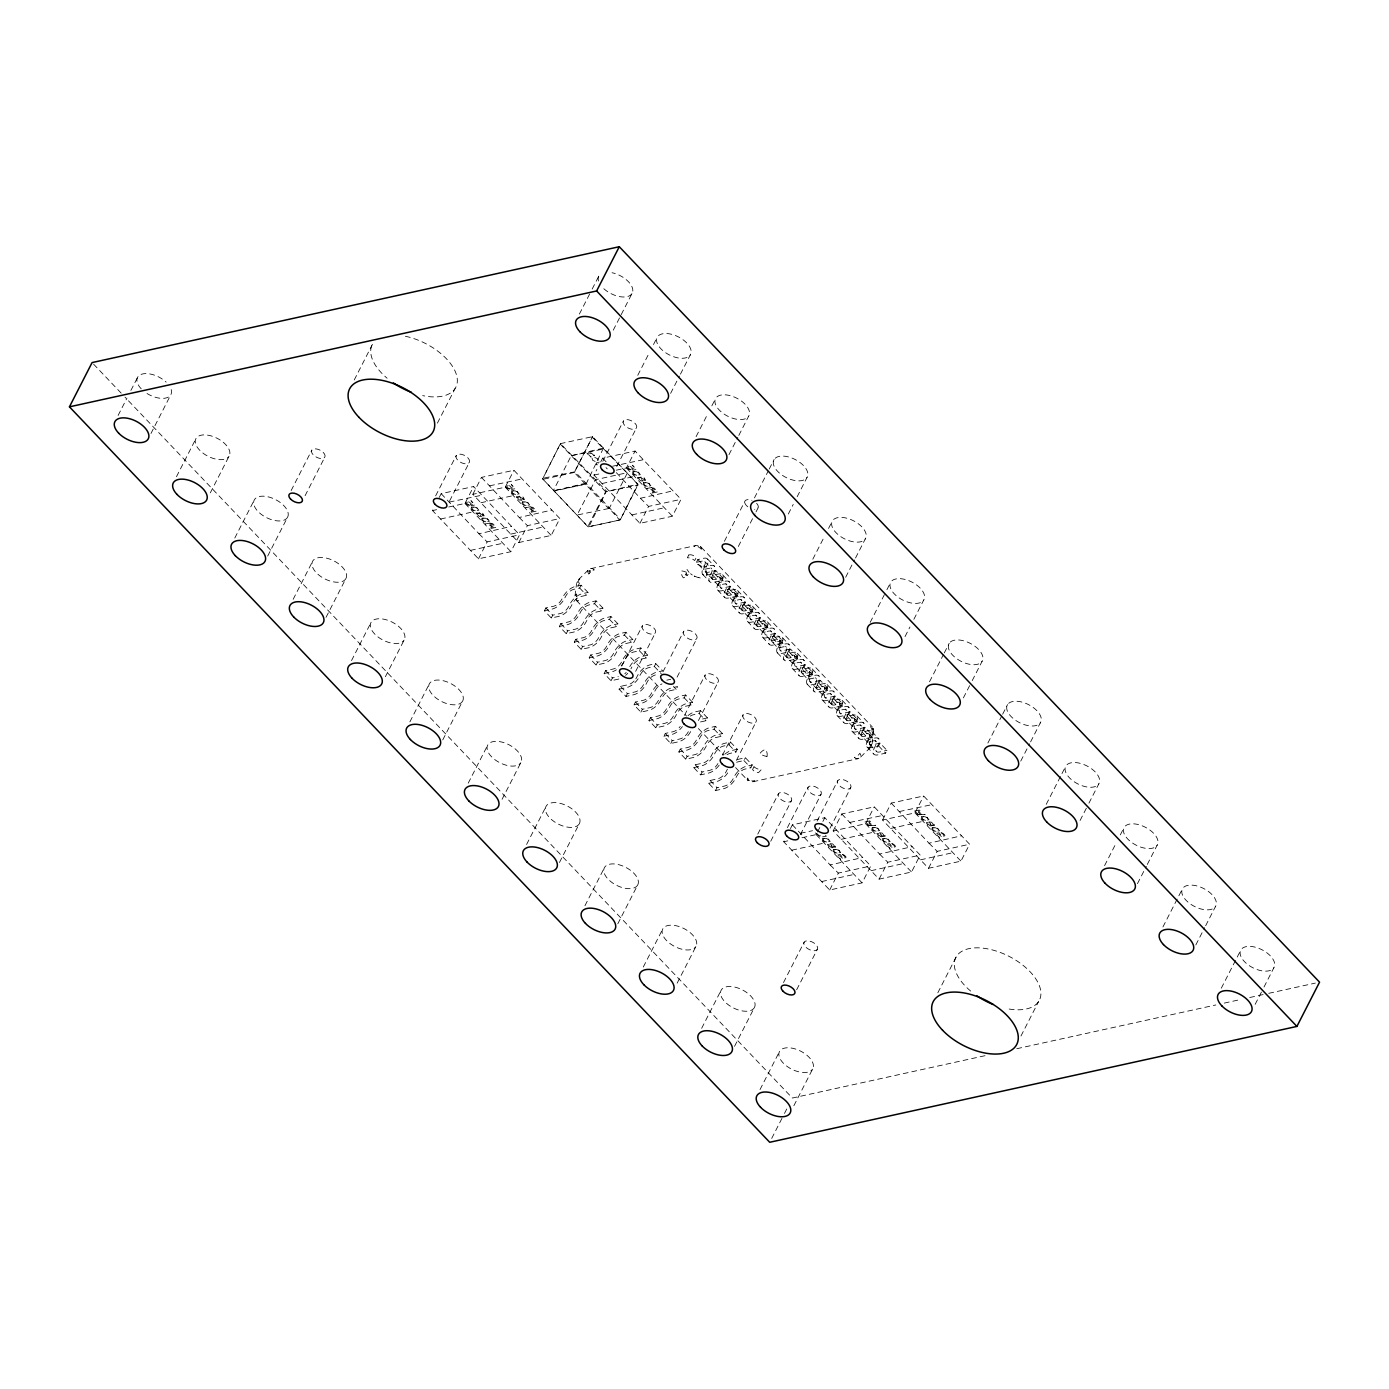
<?xml version="1.0" encoding="UTF-8"?>
<svg xmlns="http://www.w3.org/2000/svg" width="1389" height="1389" viewBox="0 0 1389 1389"><rect width="100%" height="100%" fill="white"/><g stroke="black" fill="none" stroke-linecap="round" stroke-linejoin="round"><path stroke-width="0.75" stroke-dasharray="5 3.75" d="M609.493 507.905L608.608 508.565L574.282 472.451L592.582 436.65L574.282 472.451L542.891 479.344L542.717 478.302L575.081 471.774L620.345 519.295L619.529 519.972L608.625 507.61L609.493 507.905L627.22 473.232L626.508 472.451L638.072 484.639L620.275 519.903L588.137 526.882L542.648 478.892L560.444 443.629L592.582 436.65L637.846 484.188L620.275 519.903L588.137 526.882L542.648 478.892L560.444 443.629L606.455 491.081L588.884 526.796L587.912 526.431L605.656 491.758L637.846 484.188L638.02 485.23L605.656 491.758L560.392 444.237L561.191 443.56M574.994 596.003L576.557 583.571M872.118 743.74L873.681 731.326M707.209 574.542L706.272 574.195L707.14 573.223L706.185 576.661M118.1 415.45L126.955 398.122M130.896 390.431L137.789 376.975M150.967 433.49L170.656 395.014M176.455 476.722L196.144 438.264M210.312 492.852L229.011 456.304A18.769 10.088 27.1 0 0 209.114 435.399A18.769 10.088 27.1 0 0 199.599 450.123A18.769 10.088 27.1 0 0 229.011 456.304M234.81 538.012L254.5 499.536M291.152 490.543L311.813 450.14M354.247 379.944L372.947 343.378A46.913 25.21 27.1 0 0 387.097 378.207M267.678 556.069L287.367 517.593A18.769 10.088 27.1 0 0 267.469 496.689A18.769 10.088 27.1 0 0 257.955 511.412A18.769 10.088 27.1 0 0 287.367 517.593M305.076 495.717L324.766 457.241A7.396 3.976 27.1 0 0 316.935 449.012A7.396 3.976 27.1 0 0 313.185 454.811A7.396 3.976 27.1 0 0 324.766 457.241M293.166 599.301L312.855 560.826M326.033 617.341L345.722 578.883A18.769 10.088 27.1 0 0 325.825 557.979A18.769 10.088 27.1 0 0 316.31 572.702A18.769 10.088 27.1 0 0 345.722 578.883M437.413 423.124L455.123 388.503M435.642 495.838L456.321 455.436M351.521 660.591L371.21 622.116M439.254 497.418L441.181 493.668L473.614 486.532L519.573 534.8L510.909 551.693L478.476 558.829L432.535 510.579L434.462 506.811M449.567 501.012L469.256 462.537A7.396 3.976 27.1 0 0 461.426 454.307A7.396 3.976 27.1 0 0 457.676 460.106A7.396 3.976 27.1 0 0 469.256 462.537M448.751 507.002L464.968 503.443L473.614 486.532M472.833 494.31L481.479 477.399L513.913 470.263L559.854 518.531L551.207 535.425L518.774 542.561L472.833 494.31L505.249 487.174L513.913 470.263M385.378 676.721L404.077 640.155A18.769 10.088 27.1 0 0 384.18 619.268A18.769 10.088 27.1 0 0 374.665 633.992A18.769 10.088 27.1 0 0 404.077 640.155M579.387 314.053L591.193 290.978M592.183 289.051L599.076 275.578M478.476 558.829L487.14 541.918L519.573 534.8M409.877 721.881L429.566 683.405M613.244 330.183L631.943 293.635A18.769 10.088 27.1 0 0 612.045 272.73M518.774 542.561L527.421 525.65L559.854 518.531M603.434 448.091L586.106 483.98L554.176 491.046L553.603 490.178L571.244 455.714L603.434 448.091L604.041 448.855L571.244 455.714M442.744 739.92L462.433 701.445A18.769 10.088 27.1 0 0 442.535 680.558A18.769 10.088 27.1 0 0 433.021 695.281A18.769 10.088 27.1 0 0 462.433 701.445M637.742 375.343L649.548 352.268M653.49 344.559L657.431 336.867M600.708 461.929L602.635 458.179L635.068 451.043L681.009 499.311L672.363 516.222L639.93 523.34L593.988 475.09L596.871 469.447M602.809 461.322L623.47 420.919M608.608 508.565L577.06 515.024L595.603 479.691L626.838 472.781M616.733 466.496L636.422 428.02A7.396 3.976 27.1 0 0 628.575 419.791A7.396 3.976 27.1 0 0 624.842 425.59A7.396 3.976 27.1 0 0 636.422 428.02M544.419 610.778L545.86 607.965L553.638 606.246A7.501 3.455 -43.6 0 0 561.712 599.475L563.153 596.645A11.268 5.191 -43.6 0 1 575.272 586.488L581.106 585.203L587.998 592.443L586.557 595.256L580.724 596.541A7.501 3.455 -43.6 0 0 572.65 603.312L571.209 606.142A11.268 5.191 -43.6 0 1 559.09 616.299L551.311 618.018L544.419 610.778L552.197 609.059A11.268 5.191 -43.6 0 0 564.316 598.902L565.757 596.089A7.501 3.455 -43.6 0 1 573.831 589.301L579.664 588.016L581.106 585.203M616.282 470.194L626.422 467.954L635.068 451.043M551.311 618.018L552.753 615.188L560.531 613.487A7.501 3.455 -43.6 0 0 568.605 606.715L570.046 603.885A11.268 5.191 -43.6 0 1 582.165 593.728L587.998 592.443M468.232 783.17L487.921 744.695M670.609 393.382L679.464 376.072M680.454 374.145L690.298 354.907A18.769 10.088 27.1 0 0 670.401 334.02A18.769 10.088 27.1 0 0 660.886 348.743A18.769 10.088 27.1 0 0 690.298 354.907M559.35 626.456L560.791 623.644L568.57 621.925A7.501 3.455 -43.6 0 0 576.643 615.153L578.084 612.341A11.268 5.191 -43.6 0 1 590.203 602.166L596.037 600.881L602.93 608.122L601.489 610.952L595.655 612.219A7.501 3.455 -43.6 0 0 587.582 619.008L586.141 621.821A11.268 5.191 -43.6 0 1 574.022 631.995L566.243 633.697L559.35 626.456L567.129 624.755A11.268 5.191 -43.6 0 0 579.248 614.58L580.689 611.768A7.501 3.455 -43.6 0 1 588.762 604.996L594.596 603.711L596.037 600.881M566.243 633.697L567.684 630.884L575.463 629.165A7.501 3.455 -43.6 0 0 583.536 622.394L584.977 619.581A11.268 5.191 -43.6 0 1 597.096 609.406L602.93 608.122M574.282 642.135L575.723 639.322L583.502 637.62A7.501 3.455 -43.6 0 0 591.575 630.832L593.016 628.019A11.268 5.191 -43.6 0 1 605.135 617.862L610.969 616.577L617.862 623.817L616.421 626.63L610.587 627.915A7.501 3.455 -43.6 0 0 602.513 634.686L601.072 637.499A11.268 5.191 -43.6 0 1 588.953 647.673L581.175 649.375L574.282 642.135L582.06 640.433A11.268 5.191 -43.6 0 0 594.179 630.259L595.621 627.446A7.501 3.455 -43.6 0 1 603.694 620.675L609.528 619.39L610.969 616.577M639.93 523.34L648.594 506.429L681.009 499.311M502.089 799.283L520.788 762.735A18.769 10.088 27.1 0 0 500.891 741.848A18.769 10.088 27.1 0 0 491.376 756.571A18.769 10.088 27.1 0 0 520.788 762.735M581.175 649.375L582.616 646.562L590.394 644.861A7.501 3.455 -43.6 0 0 598.468 638.072L599.909 635.259A11.268 5.191 -43.6 0 1 612.028 625.085L617.862 623.817M696.097 436.632L707.904 413.54M711.845 405.848L715.786 398.157M589.214 657.83L590.655 655L598.451 653.299A7.501 3.455 -43.6 0 0 606.507 646.527L607.965 643.697A11.268 5.191 -43.6 0 1 620.067 633.54L625.901 632.255L632.794 639.496L631.353 642.308L625.519 643.593A7.501 3.455 -43.6 0 0 617.445 650.365L616.004 653.195A11.268 5.191 -43.6 0 1 603.885 663.352L596.107 665.071L589.214 657.83L596.992 656.112A11.268 5.191 -43.6 0 0 609.111 645.954L610.552 643.124A7.501 3.455 -43.6 0 1 618.626 636.353L624.46 635.068L625.901 632.255M596.107 665.071L597.548 662.24L605.326 660.539A7.501 3.455 -43.6 0 0 613.4 653.768L614.858 650.937A11.268 5.191 -43.6 0 1 626.96 640.78L632.794 639.496M618.834 679.03L611.038 680.749L604.146 673.509L605.587 670.696L613.382 668.977A7.501 3.455 -43.6 0 0 621.456 662.206L622.897 659.393A11.268 5.191 -43.6 0 1 634.999 649.219L640.833 647.934L647.725 655.174L646.284 657.987L640.451 659.271A7.501 3.455 -43.6 0 0 632.377 666.06L630.936 668.873M526.587 844.46L546.276 805.985M611.038 680.749L612.48 677.936L618.331 676.651M728.965 454.672L737.819 437.361M738.809 435.434L748.654 416.196A18.769 10.088 27.1 0 0 728.756 395.309A18.769 10.088 27.1 0 0 719.242 410.033A18.769 10.088 27.1 0 0 748.654 416.196M621.734 666.147L642.395 625.762M655.382 674.967A7.501 3.455 -43.6 0 0 647.309 681.739L645.868 684.551A11.268 5.191 -43.6 0 1 633.766 694.726L625.97 696.427L619.077 689.187L620.518 686.374L628.314 684.673A7.501 3.455 -43.6 0 0 634.252 680.853M625.484 658.82A7.501 3.455 -43.6 0 1 633.558 652.031L639.391 650.764L640.833 647.934M635.658 671.338L655.348 632.863A7.396 3.976 27.1 0 0 647.517 624.633A7.396 3.976 27.1 0 0 643.767 630.432A7.396 3.976 27.1 0 0 655.348 632.863M625.97 696.427L627.411 693.615L635.207 691.896A7.501 3.455 -43.6 0 0 643.281 685.124L644.722 682.312A11.268 5.191 -43.6 0 1 656.823 672.137L662.657 670.852L655.764 663.629L649.93 664.897A11.268 5.191 -43.6 0 0 637.829 675.071L636.388 677.884A7.501 3.455 -43.6 0 1 635.467 679.395M696.41 562.354L697.851 559.541L703.685 558.256A11.268 5.191 -43.6 0 1 707.14 565.01L705.699 567.823A7.501 3.455 -43.6 0 0 708.008 572.32L715.786 570.601L722.679 577.841L721.238 580.671L713.46 582.373A11.268 5.191 -43.6 0 1 710.005 575.636L711.446 572.806A7.501 3.455 -43.6 0 0 709.137 568.309L703.303 569.594L696.41 562.354L702.244 561.087A7.501 3.455 -43.6 0 1 704.553 565.566L703.112 568.396A11.268 5.191 -43.6 0 0 706.567 575.133L714.345 573.431L715.786 570.601M640.902 712.123L642.36 709.293L650.139 707.591A7.501 3.455 -43.6 0 0 658.212 700.803L659.653 697.99A11.268 5.191 -43.6 0 1 671.755 687.833L677.606 686.548L676.148 689.361L670.314 690.646A7.501 3.455 -43.6 0 0 662.24 697.417L660.799 700.247A11.268 5.191 -43.6 0 1 648.698 710.404L640.902 712.123L634.009 704.883L635.467 702.053L643.246 700.351A7.501 3.455 -43.6 0 0 651.319 693.58L652.761 690.75A11.268 5.191 -43.6 0 1 658.091 684.273M703.303 569.594L704.744 566.781L710.578 565.497A11.268 5.191 -43.6 0 1 714.033 572.251L712.592 575.063A7.501 3.455 -43.6 0 0 714.901 579.56L722.679 577.841M619.077 689.187L626.873 687.486A11.268 5.191 -43.6 0 0 638.975 677.311L640.416 674.498A7.501 3.455 -43.6 0 1 648.489 667.727L654.323 666.442L655.764 663.629M559.454 862.5L579.144 824.024A18.769 10.088 27.1 0 0 559.246 803.12A18.769 10.088 27.1 0 0 549.731 817.861A18.769 10.088 27.1 0 0 579.144 824.024M724.398 541.311L745.077 500.908A7.396 3.976 27.1 0 1 751.953 500.318M662.952 671.842L683.631 631.439M730.718 586.297L722.94 587.998A7.501 3.455 -43.6 0 1 720.631 583.502L722.089 580.689A11.268 5.191 -43.6 0 0 718.617 573.952L712.783 575.22L711.342 578.05L717.175 576.765A7.501 3.455 -43.6 0 1 719.485 581.262L718.044 584.074A11.268 5.191 -43.6 0 0 721.499 590.829L729.277 589.11L730.718 586.297L737.611 593.537L736.17 596.35L728.392 598.051A11.268 5.191 -43.6 0 1 724.936 591.315L726.378 588.502A7.501 3.455 -43.6 0 0 724.068 584.005L718.235 585.29L705.404 571.799M754.453 497.922L768.239 470.993M769.211 469.065L774.142 459.446M648.958 720.561L650.399 717.748L658.178 716.029A7.501 3.455 -43.6 0 0 666.251 709.258L667.692 706.445A11.268 5.191 -43.6 0 1 679.794 696.271L685.645 694.986L692.538 702.226L691.097 705.039L685.246 706.324A7.501 3.455 -43.6 0 0 677.172 713.113L675.731 715.925A11.268 5.191 -43.6 0 1 663.629 726.082L655.851 727.801L648.958 720.561L656.737 718.842A11.268 5.191 -43.6 0 0 668.838 708.685L670.279 705.872A7.501 3.455 -43.6 0 1 678.353 699.084L684.204 697.816L685.645 694.986M718.235 585.29L719.676 582.46L725.509 581.175A11.268 5.191 -43.6 0 1 728.965 587.929L727.523 590.742A7.501 3.455 -43.6 0 0 729.833 595.239L737.611 593.537M738.323 546.502L755.06 513.791M756.033 511.864L758.012 508.027M677.085 677.138L696.774 638.662A7.501 4.028 27.1 0 0 688.822 630.293A7.501 4.028 27.1 0 0 685.003 636.197A7.501 4.028 27.1 0 0 696.774 638.662M655.851 727.801L657.292 724.989L665.071 723.27A7.501 3.455 -43.6 0 0 673.144 716.498L674.585 713.668A11.268 5.191 -43.6 0 1 686.687 703.511L692.538 702.226M745.667 601.975L737.872 603.694A7.501 3.455 -43.6 0 1 735.58 599.197L737.021 596.367A11.268 5.191 -43.6 0 0 733.566 589.631L727.714 590.915L726.273 593.728L732.107 592.443A7.501 3.455 -43.6 0 1 734.416 596.94L732.975 599.753A11.268 5.191 -43.6 0 0 736.43 606.507L744.226 604.788L745.667 601.975L752.56 609.215L751.102 612.028L743.323 613.747A11.268 5.191 -43.6 0 1 739.868 606.993L741.309 604.18A7.501 3.455 -43.6 0 0 739 599.683L733.166 600.968L720.335 587.478M690.663 731.604A11.268 5.191 -43.6 0 1 678.561 741.778L670.783 743.48L663.89 736.239L665.331 733.427L673.109 731.708A7.501 3.455 -43.6 0 0 680.263 726.43M733.166 600.968L734.607 598.155L740.441 596.871A11.268 5.191 -43.6 0 1 743.914 603.607L742.473 606.42A7.501 3.455 -43.6 0 0 744.764 610.917L752.56 609.215M584.943 905.732L604.632 867.274M684.517 715.352L705.178 674.95M670.783 743.48L672.224 740.667L680.002 738.948A7.501 3.455 -43.6 0 0 688.076 732.177L689.517 729.364M788.31 514.034L793.223 504.415M797.164 496.724L807.009 477.486A18.769 10.088 27.1 0 0 787.112 456.599A18.769 10.088 27.1 0 0 777.597 471.322A18.769 10.088 27.1 0 0 807.009 477.486M760.599 617.654L752.803 619.372A7.501 3.455 -43.6 0 1 750.511 614.876L751.953 612.063A11.268 5.191 -43.6 0 0 748.497 605.309L742.646 606.594L741.205 609.406L747.056 608.122A7.501 3.455 -43.6 0 1 749.348 612.618L747.907 615.449A11.268 5.191 -43.6 0 0 751.362 622.185L759.158 620.484L760.599 617.654L767.492 624.894L766.051 627.724L758.255 629.425A11.268 5.191 -43.6 0 1 754.8 622.689L756.241 619.859A7.501 3.455 -43.6 0 0 753.949 615.362L748.098 616.647L735.267 603.173M678.822 751.935L680.263 749.105L688.041 747.404A7.501 3.455 -43.6 0 0 696.115 740.615L697.556 737.802A11.268 5.191 -43.6 0 1 709.675 727.645L715.509 726.36L722.402 733.6L720.96 736.413L715.127 737.698A7.501 3.455 -43.6 0 0 707.053 744.469L705.612 747.299A11.268 5.191 -43.6 0 1 693.493 757.456L685.715 759.175L678.822 751.935L686.6 750.216A11.268 5.191 -43.6 0 0 698.719 740.059L700.16 737.229A7.501 3.455 -43.6 0 1 708.234 730.458L714.068 729.173L715.509 726.36M748.098 616.647L749.539 613.834L755.39 612.549A11.268 5.191 -43.6 0 1 758.845 619.286L757.404 622.116A7.501 3.455 -43.6 0 0 759.696 626.613L767.492 624.894M690.316 716.099A7.501 3.455 -43.6 0 1 693.285 714.779L699.136 713.495L700.577 710.682L707.47 717.905L706.029 720.735L700.178 722.02A7.501 3.455 -43.6 0 0 697.209 723.339M698.441 720.526L718.13 682.051A7.396 3.976 27.1 0 0 710.3 673.839A7.396 3.976 27.1 0 0 706.55 679.62A7.396 3.976 27.1 0 0 718.13 682.051M685.715 759.175L687.156 756.345L694.934 754.644A7.501 3.455 -43.6 0 0 703.008 747.855L704.449 745.042A11.268 5.191 -43.6 0 1 716.568 734.885L722.402 733.6M775.531 633.349L767.752 635.051A7.501 3.455 -43.6 0 1 765.443 630.554L766.884 627.741A11.268 5.191 -43.6 0 0 763.429 620.987L757.595 622.272L756.137 625.102L761.988 623.817A7.501 3.455 -43.6 0 1 764.28 628.314L762.839 631.127A11.268 5.191 -43.6 0 0 766.294 637.864L774.09 636.162L775.531 633.349L782.424 640.589L780.983 643.402L773.187 645.104A11.268 5.191 -43.6 0 1 769.732 638.367L771.173 635.554A7.501 3.455 -43.6 0 0 768.881 631.057L763.03 632.342L750.199 618.852M719.155 765.217A11.268 5.191 -43.6 0 1 708.425 773.135L700.646 774.854L693.753 767.613L695.194 764.801L702.973 763.082A7.501 3.455 -43.6 0 0 711.046 756.311L712.488 753.48A11.268 5.191 -43.6 0 1 724.607 743.323L730.44 742.039L737.333 749.279L735.892 752.091L730.058 753.376A7.501 3.455 -43.6 0 0 725.544 755.842M763.03 632.342L764.471 629.512L770.322 628.227A11.268 5.191 -43.6 0 1 773.777 634.981L771.086 640.78L776.92 639.496A7.501 3.455 -43.6 0 1 779.229 643.992L777.771 646.805A11.268 5.191 -43.6 0 0 781.243 653.559L789.021 651.84L790.463 649.028L797.355 656.268L795.914 659.081L788.136 660.799A11.268 5.191 -43.6 0 1 784.663 654.045L786.105 651.233A7.501 3.455 -43.6 0 0 783.813 646.736L777.979 648.021L765.131 634.53M617.81 923.789L637.499 885.314A18.769 10.088 27.1 0 0 617.601 864.409A18.769 10.088 27.1 0 0 608.087 879.133A18.769 10.088 27.1 0 0 637.499 885.314M700.646 774.854L702.087 772.041L709.866 770.322A7.501 3.455 -43.6 0 0 717.939 763.551M812.808 559.211L824.615 536.119M828.556 528.428L832.497 520.736M722.436 755.182L743.115 714.797M737.368 759.731A11.268 5.191 -43.6 0 1 739.538 759.002L745.372 757.717L752.265 764.957L750.824 767.787L744.99 769.072A7.501 3.455 -43.6 0 0 736.917 775.843L735.476 778.656A11.268 5.191 -43.6 0 1 723.356 788.83L715.578 790.532L708.685 783.292L710.126 780.479L717.905 778.76A7.501 3.455 -43.6 0 0 725.978 771.989L727.419 769.176M777.979 648.021L779.42 645.208L785.254 643.923A11.268 5.191 -43.6 0 1 788.709 650.66L787.268 653.472A7.501 3.455 -43.6 0 0 789.577 657.969L797.355 656.268M693.753 767.613L701.532 765.895A11.268 5.191 -43.6 0 0 713.651 755.738L715.092 752.925A7.501 3.455 -43.6 0 1 723.165 746.136L728.999 744.851L730.44 742.039M715.578 790.532L717.019 787.719L724.798 786A7.501 3.455 -43.6 0 0 732.871 779.229L734.312 776.416A11.268 5.191 -43.6 0 1 746.431 766.242L752.265 764.957M805.394 664.706L797.616 666.425A7.501 3.455 -43.6 0 1 795.307 661.928L796.748 659.098A11.268 5.191 -43.6 0 0 793.293 652.361L787.459 653.646L786.018 656.459L791.852 655.174A7.501 3.455 -43.6 0 1 794.161 659.671L792.72 662.501A11.268 5.191 -43.6 0 0 796.175 669.238L803.953 667.536L805.394 664.706L812.287 671.946L810.846 674.759L803.068 676.478A11.268 5.191 -43.6 0 1 799.613 669.741L801.054 666.911A7.501 3.455 -43.6 0 0 798.744 662.414L792.911 663.699L780.08 650.226M736.378 760.373L756.05 721.898A7.396 3.976 27.1 0 0 748.22 713.668A7.396 3.976 27.1 0 0 744.487 719.467A7.396 3.976 27.1 0 0 756.05 721.898M792.911 663.699L794.352 660.886L800.186 659.601A11.268 5.191 -43.6 0 1 803.641 666.338L800.949 672.154L806.783 670.87A7.501 3.455 -43.6 0 1 809.093 675.367L807.651 678.179A11.268 5.191 -43.6 0 0 811.107 684.916L818.885 683.214L820.326 680.402L827.219 687.624L825.778 690.455L817.999 692.156A11.268 5.191 -43.6 0 1 814.544 685.419L815.985 682.607A7.501 3.455 -43.6 0 0 813.676 678.11L807.842 679.395L795.012 665.904M736.656 762.318A7.501 3.455 -43.6 0 1 738.097 761.832L743.931 760.547L745.372 757.717M643.298 967.022L662.987 928.546M845.675 577.251L854.53 559.941M855.52 558.013L865.364 538.776A18.769 10.088 27.1 0 0 845.467 517.889A18.769 10.088 27.1 0 0 835.952 532.612A18.769 10.088 27.1 0 0 865.364 538.776M807.842 679.395L809.283 676.565L815.117 675.28A11.268 5.191 -43.6 0 1 818.572 682.034L817.131 684.846A7.501 3.455 -43.6 0 0 819.441 689.343L827.219 687.624M835.258 696.08L827.479 697.782A7.501 3.455 -43.6 0 1 825.17 693.285L826.611 690.472A11.268 5.191 -43.6 0 0 823.156 683.735L817.322 685.02L815.881 687.833L821.715 686.548A7.501 3.455 -43.6 0 1 824.024 691.045L822.583 693.858A11.268 5.191 -43.6 0 0 826.038 700.612L833.817 698.893L835.258 696.08L842.151 703.32L840.71 706.133L832.931 707.852A11.268 5.191 -43.6 0 1 829.476 701.098L830.917 698.285A7.501 3.455 -43.6 0 0 828.608 693.788L822.774 695.073L809.943 681.582M822.774 695.073L824.215 692.26L830.049 690.975A11.268 5.191 -43.6 0 1 833.504 697.712L832.063 700.525A7.501 3.455 -43.6 0 0 834.372 705.022L842.151 703.32M677.155 983.152L695.854 946.604A18.769 10.088 27.1 0 0 675.957 925.699A18.769 10.088 27.1 0 0 666.442 940.422A18.769 10.088 27.1 0 0 695.854 946.604M757.769 834.129L778.448 793.744M870.174 622.411L885.922 591.645M886.911 589.717L890.853 582.026M850.19 711.758L842.411 713.477A7.501 3.455 -43.6 0 1 840.102 708.98L841.543 706.15A11.268 5.191 -43.6 0 0 838.088 699.414L832.254 700.698L830.813 703.511L836.647 702.226A7.501 3.455 -43.6 0 1 838.956 706.723L837.515 709.553A11.268 5.191 -43.6 0 0 840.97 716.29L848.748 714.571L850.19 711.758L857.082 718.998L855.641 721.811L847.863 723.53A11.268 5.191 -43.6 0 1 844.408 716.776L845.849 713.963A7.501 3.455 -43.6 0 0 843.54 709.466L837.706 710.751L824.875 697.278M770.721 841.248L791.383 800.845A7.396 3.976 27.1 0 0 783.552 792.615A7.396 3.976 27.1 0 0 779.802 798.415A7.396 3.976 27.1 0 0 791.383 800.845M837.706 710.751L839.147 707.939L844.981 706.654A11.268 5.191 -43.6 0 1 848.436 713.39L846.995 716.22A7.501 3.455 -43.6 0 0 849.304 720.717L857.082 718.998M787.424 827.618L808.103 787.216M865.121 727.437L857.343 729.156A7.501 3.455 -43.6 0 1 855.034 724.659L856.475 721.846A11.268 5.191 -43.6 0 0 853.02 715.092L847.186 716.377L845.745 719.207L851.579 717.922A7.501 3.455 -43.6 0 1 853.888 722.419L852.447 725.232A11.268 5.191 -43.6 0 0 855.902 731.968L863.68 730.267L865.121 727.437L872.014 734.677L870.573 737.507L862.795 739.208A11.268 5.191 -43.6 0 1 859.34 732.472L860.781 729.642A7.501 3.455 -43.6 0 0 858.471 725.162L852.638 726.43L839.807 712.956M790.463 828.591L792.372 824.84L824.806 817.704L870.764 865.972L862.1 882.883L829.684 890.002L783.726 841.751L785.653 837.984M852.638 726.43L854.079 723.617L859.913 722.332A11.268 5.191 -43.6 0 1 863.368 729.086L861.927 731.899A7.501 3.455 -43.6 0 0 864.236 736.396L872.014 734.677M800.359 834.72L821.038 794.317A7.396 3.976 27.1 0 0 813.207 786.105A7.396 3.976 27.1 0 0 809.457 791.904A7.396 3.976 27.1 0 0 821.038 794.317M701.653 1028.311L721.342 989.836M905.02 636.613L909.934 626.995M913.875 619.303L923.72 600.065A18.769 10.088 27.1 0 0 903.822 579.161A18.769 10.088 27.1 0 0 894.308 593.884A18.769 10.088 27.1 0 0 923.72 600.065M880.07 743.132L872.275 744.834A7.501 3.455 -43.6 0 1 869.983 740.337L871.424 737.524A11.268 5.191 -43.6 0 0 867.951 730.788L862.118 732.072L860.676 734.885L866.51 733.6A7.501 3.455 -43.6 0 1 868.819 738.097L867.378 740.91A11.268 5.191 -43.6 0 0 870.834 747.664L878.612 745.945L880.07 743.132L886.963 750.373L885.505 753.185L877.726 754.904A11.268 5.191 -43.6 0 1 874.271 748.15L875.712 745.337A7.501 3.455 -43.6 0 0 873.403 740.841L867.569 742.125L854.739 728.635M817.079 821.107L837.758 780.705M801.974 837.741L816.159 834.615L821.923 823.347M822.896 821.472L824.806 817.704M867.569 742.125L869.01 739.295L874.844 738.028A11.268 5.191 -43.6 0 1 878.317 744.764L876.876 747.577A7.501 3.455 -43.6 0 0 879.168 752.074L886.963 750.373M830.014 828.209L850.693 787.806A7.396 3.976 27.1 0 0 842.863 779.576A7.396 3.976 27.1 0 0 839.112 785.375A7.396 3.976 27.1 0 0 850.693 787.806M833.157 830.882L841.803 813.971L874.237 806.853L920.178 855.103L911.531 872.014L879.098 879.133L833.157 830.882L865.59 823.746L874.237 806.853M734.521 1046.351L754.21 1007.893A18.769 10.088 27.1 0 0 734.312 986.989A18.769 10.088 27.1 0 0 724.815 1001.712A18.769 10.088 27.1 0 0 754.21 1007.893M929.519 681.773L943.305 654.844M944.294 652.917L949.208 643.298M829.684 890.002L838.331 873.091L870.764 865.972M783.5 982.561L804.162 942.159M882.571 820.014L891.234 803.102L923.65 795.984L969.609 844.234L960.962 861.145L928.529 868.281L882.571 820.014L915.004 812.895L923.65 795.984M796.644 989.784L817.322 949.381A7.501 4.028 27.1 0 0 809.353 941.013A7.501 4.028 27.1 0 0 805.551 946.916A7.501 4.028 27.1 0 0 817.322 949.381M760.009 1089.601L779.698 1051.126M963.376 697.903L971.241 682.503M972.231 680.593L982.075 661.355A18.769 10.088 27.1 0 0 962.178 640.451A18.769 10.088 27.1 0 0 952.663 655.174A18.769 10.088 27.1 0 0 982.075 661.355M879.098 879.133L887.762 862.239L920.178 855.103M771.694 1138.424L783.5 1115.35M784.49 1113.422L787.441 1107.658M793.866 1105.731L812.565 1069.165A18.769 10.088 27.1 0 0 792.668 1048.278A18.769 10.088 27.1 0 0 783.17 1063.002A18.769 10.088 27.1 0 0 812.565 1069.165M987.874 743.063L1001.66 716.134M1002.65 714.206L1007.563 704.588M928.529 868.281L937.176 851.37L969.609 844.234M1020.741 761.12L1029.596 743.792M1030.586 741.882L1040.43 722.645A18.769 10.088 27.1 0 0 1020.533 701.74A18.769 10.088 27.1 0 0 1011.018 716.464A18.769 10.088 27.1 0 0 1040.43 722.645M937.818 992.805L956.517 956.257M1046.23 804.353L1061.005 775.496M1061.977 773.569L1065.919 765.877M1080.086 820.482L1087.969 805.082M1088.941 803.155L1098.786 783.917A18.769 10.088 27.1 0 0 1078.888 763.03A18.769 10.088 27.1 0 0 1069.391 777.753A18.769 10.088 27.1 0 0 1098.786 783.917M1104.585 865.642L1116.409 842.55M1120.333 834.858L1124.274 827.167M1020.967 1036.003L1038.694 1001.365M1137.452 883.682L1146.324 866.371M1147.297 864.444L1157.141 845.207A18.769 10.088 27.1 0 0 1137.244 824.319A18.769 10.088 27.1 0 0 1127.746 839.043A18.769 10.088 27.1 0 0 1157.141 845.207M1162.94 926.932L1182.629 888.456M1195.807 944.971L1204.68 927.661M1205.652 925.734L1215.497 906.496A18.769 10.088 27.1 0 0 1195.599 885.609A18.769 10.088 27.1 0 0 1186.102 900.332A18.769 10.088 27.1 0 0 1215.497 906.496M1221.296 988.221L1240.985 949.746M1255.152 1004.334L1263.035 988.951M1264.007 987.023L1273.852 967.786A18.769 10.088 27.1 0 0 1253.954 946.881A18.769 10.088 27.1 0 0 1244.457 961.622A18.769 10.088 27.1 0 0 1273.852 967.786M578.414 579.699L587.998 570.323M860.676 757.005L870.261 747.629M585.932 483.164L553.812 490.768L586.106 483.98M596.298 464.013L597.079 464.985L596.576 462.676L599.284 462.589M599.128 461.981L598.555 463.127M481.479 477.399L519.243 517.489L551.815 510.076M441.181 493.668L478.945 533.758L511.517 526.344M616.334 472.642L640.398 498.269L672.971 490.855M792.372 824.84L830.153 864.93L862.725 857.517M841.803 813.971L879.567 854.061L912.139 846.665M891.234 803.102L928.998 843.21L961.57 835.796M432.535 510.579L436.58 509.676M593.988 475.09L602.097 473.302M480.872 502.749L513.305 495.613M519.347 496.915L517.125 497.401L518.774 499.467L524.538 499.571L522.733 496.62L520.024 495.699L519.347 496.915L516.274 496.672L516.395 497.852A5.4 2.9 27.1 0 0 518.323 499.866L521.899 500.3L518.062 496.272M440.573 519.017L473.007 511.881M602.027 483.528L634.46 476.41M479.049 513.183L476.844 513.67L478.476 515.736L484.24 515.84L482.434 512.888L479.726 511.968L479.049 513.183L475.976 512.94L476.114 514.121A5.4 2.9 27.1 0 0 478.024 516.135L481.601 516.569L477.781 512.541M640.503 477.694L638.28 478.181L639.93 480.247L645.694 480.351L643.888 477.399L641.18 476.479L640.503 477.694L637.429 477.451L637.568 478.632A5.4 2.9 27.1 0 0 639.478 480.646L643.055 481.08L639.218 477.052M510.735 534.123L543.168 526.987M470.437 550.391L502.87 543.255M631.891 514.902L664.324 507.766M590.742 568.657L695.663 545.582M647.725 655.174L641.892 656.459A11.268 5.191 -43.6 0 0 629.79 666.633M604.146 673.509L611.941 671.807A11.268 5.191 -43.6 0 0 616.403 669.811M782.424 640.589L774.628 642.291A7.501 3.455 -43.6 0 1 772.336 637.794L778.361 636.683A11.268 5.191 -43.6 0 1 781.816 643.42L780.375 646.25A7.501 3.455 -43.6 0 0 782.684 650.729L790.463 649.028M666.807 680.159L670.713 679.308M634.009 704.883L641.805 703.164A11.268 5.191 -43.6 0 0 653.906 693.007L655.348 690.177A7.501 3.455 -43.6 0 1 661.98 683.892M812.287 671.946L804.509 673.665A7.501 3.455 -43.6 0 1 802.2 669.168M820.326 680.402L812.548 682.103A7.501 3.455 -43.6 0 1 810.238 677.606L811.68 674.794A11.268 5.191 -43.6 0 0 808.224 668.04L802.391 669.324L809.283 676.565M700.577 710.682L694.743 711.949A11.268 5.191 -43.6 0 0 687.972 715.648M707.47 717.905L701.636 719.189A11.268 5.191 -43.6 0 0 699.466 719.919M663.89 736.239L671.668 734.538A11.268 5.191 -43.6 0 0 682.398 726.621M737.333 749.279L731.499 750.564A11.268 5.191 -43.6 0 0 724.728 754.244M708.685 783.292L716.464 781.59A11.268 5.191 -43.6 0 0 728.583 771.416M753.012 781.729L857.933 758.672M783.726 841.751L787.789 840.849M791.765 850.19L824.198 843.071M841.196 839.321L873.629 832.202M890.609 828.469L923.043 821.333M832.619 847.012L834.824 846.526L833.174 844.46L827.41 844.356L829.216 847.307L831.924 848.228L832.619 847.012L835.674 847.255L835.553 846.075A5.4 2.9 27.1 0 0 833.626 844.061L830.049 843.627L833.886 847.655M882.032 836.161L884.237 835.674L882.605 833.591L876.841 833.504L878.647 836.438L881.355 837.359L882.032 836.161L885.106 836.386L884.967 835.206A5.4 2.9 27.1 0 0 883.057 833.192L879.48 832.758L883.3 836.786M931.463 825.292L933.668 824.806L932.036 822.739L926.255 822.635L928.06 825.587L930.786 826.507L931.463 825.292L934.519 825.535L934.398 824.337A5.4 2.9 27.1 0 0 932.488 822.323L928.894 821.906L932.731 825.917M821.628 881.564L854.061 874.428M871.059 870.695L903.492 863.559M920.49 859.826L952.906 852.707M985.027 1055.692L792.372 1098.039L125.01 397.167M1016.783 1048.712L1215.809 1004.959M1224.282 1003.101L1241.21 999.386M1249.683 997.528L1266.612 993.795M1268.73 993.326L1315.314 983.099M489.518 485.837L521.813 478.997M612.688 466.2L642.968 459.776M449.22 502.106L481.514 495.265M899.273 811.558L931.55 804.717M849.842 822.427L882.137 815.569M800.429 833.278L812.53 830.709M595.603 479.691L594.683 480.472M698.25 577.598L694.187 576.07L700.23 577.963M591.836 436.736L627.22 473.232M690.541 573.726L692.278 574.977M606.038 467.607L607.236 468.874M816.732 833.487L819.493 836.213L821.073 835.414M640.398 498.269L648.594 506.429M928.998 843.21L937.176 851.37M879.567 854.061L887.762 862.239M519.243 517.489L527.421 525.65M830.153 864.93L838.331 873.091M478.945 533.758L487.14 541.918M626.422 467.954L672.363 516.222M701.185 547.214L872.223 726.846M707.678 559.142L714.571 566.382M722.61 574.82L729.503 582.06M737.542 590.499L744.435 597.739M752.473 606.194L759.366 613.434M767.423 621.873L774.315 629.113M782.354 637.551L789.247 644.791M797.286 653.247L804.179 660.487M812.218 668.925L819.111 676.165M827.149 684.603L834.042 691.844M842.081 700.299L848.974 707.539M857.013 715.977L863.906 723.218M871.945 731.656L878.838 738.896M704.848 561.59L711.741 568.83M719.78 577.286L726.673 584.526M734.729 592.964L741.622 600.204M749.661 608.642L756.554 615.883M764.592 624.338L771.485 631.578M779.524 640.016L786.417 647.257M794.456 655.695L801.349 662.935M809.388 671.391L816.281 678.613M824.319 687.069L831.212 694.309M839.251 702.747L846.144 709.987M854.183 718.443L861.076 725.666M869.132 734.121L876.008 741.361M714.345 573.431L721.238 580.671M729.277 589.11L736.17 596.35M744.226 604.788L751.102 612.028M759.158 620.484L766.051 627.724M774.09 636.162L780.983 643.402M789.021 651.84L795.914 659.081M803.953 667.536L810.846 674.759M818.885 683.214L825.778 690.455M833.817 698.893L840.71 706.133M848.748 714.571L855.641 721.811M863.68 730.267L870.573 737.507M878.612 745.945L885.505 753.185M602.635 458.179L606.663 462.398M697.851 559.541L704.744 566.781M712.783 575.22L719.676 582.46M727.714 590.915L734.607 598.155M742.646 606.594L749.539 613.834M757.595 622.272L764.471 629.512M772.527 637.968L779.42 645.208M787.459 653.646L794.352 660.886M817.322 685.02L824.215 692.26M832.254 700.698L839.147 707.939M847.186 716.377L854.079 723.617M862.118 732.072L869.01 739.295M869.67 744.313L876.563 751.553M702.574 574.265L709.466 581.505M717.505 589.943L724.398 597.183M732.437 605.621L739.33 612.862M747.369 621.317L754.262 628.54M762.318 636.995L769.211 644.236M777.25 652.674L784.143 659.914M792.181 668.352L799.074 675.592M807.113 684.048L814.006 691.288M822.045 699.726L828.938 706.966M836.977 715.404L843.87 722.645M851.908 731.1L858.801 738.34M866.84 746.778L873.733 754.019M915.004 812.895L960.962 861.145M865.59 823.746L911.531 872.014M505.249 487.174L551.207 535.425M825.517 835.362L826.351 836.23L820.725 837.168L815.326 832.879M816.159 834.615L862.1 882.883M579.664 588.016L586.557 595.256M594.596 603.711L601.489 610.952M609.528 619.39L616.421 626.63M624.46 635.068L631.353 642.308M639.391 650.764L646.284 657.987M654.323 666.442L661.216 673.682M673.405 686.461L676.148 689.361M684.204 697.816L691.097 705.039M699.136 713.495L706.029 720.735M714.068 729.173L720.96 736.413M728.999 744.851L735.892 752.091M743.931 760.547L750.824 767.787M576.452 600.482L686.513 716.064M698.407 728.565L723.704 755.112M735.597 767.613L747.49 780.097M464.968 503.443L510.909 551.693M545.86 607.965L552.753 615.188M560.791 623.644L567.684 630.884M575.723 639.322L582.616 646.562M590.655 655L597.548 662.24M605.587 670.696L612.48 677.936M620.518 686.374L627.411 693.615M635.467 702.053L642.36 709.293M650.399 717.748L657.292 724.989M665.331 733.427L672.224 740.667M680.263 749.105L687.156 756.345M695.194 764.801L702.087 772.041M710.126 780.479L717.019 787.719M93.584 364.161L123.517 395.587M689.048 572.337L686.999 569.438M705.82 570.358L706.671 571.817M697.469 564.299A11.268 6.042 27.1 0 1 703.129 567.545M626.196 672.415A7.501 3.455 -43.6 0 1 624.79 673.769M627.724 673.335A11.268 5.191 -43.6 0 1 625.588 675.349M624.043 661.633A11.268 5.191 -43.6 0 1 620.831 666.095M756.64 503.339A7.396 3.976 27.1 0 1 754.592 509.346M747.786 506.777A7.396 3.976 27.1 0 1 745.077 500.908M631.943 293.635A18.769 10.088 27.1 0 1 602.531 287.454M598.52 281.047A18.769 10.088 27.1 0 1 601.055 273.685M970.651 991.069A46.913 25.21 27.1 0 1 970.807 948.288A46.913 25.21 27.1 0 1 1036.906 980.634A46.913 25.21 27.1 0 1 1006.261 1008.501M405.38 336.26A46.913 25.21 27.1 0 1 456.477 374.856A46.913 25.21 27.1 0 1 422.69 395.622M171.194 389.562A18.769 10.088 27.1 0 1 164.527 398.261A18.769 10.088 27.1 0 1 145.949 392.792M141.244 388.851A18.769 10.088 27.1 0 1 142.182 374.058A18.769 10.088 27.1 0 1 166.142 382.097M748.862 780.375L747.23 779.559L747.369 777.996A5.625 4.236 32.3 0 0 754.54 780.705A5.625 3.976 77.6 0 1 749.452 780.514A5.625 2.587 -43.6 0 1 747.23 779.559L748.862 780.375M469.499 505.249L467.503 505.075A5.4 2.9 27.1 0 1 465.575 503.061L466.6 501.325L469.447 502.21A5.4 2.9 27.1 0 1 471.357 504.224L473.753 504.467L470.975 500.665L475.038 504.936L471.444 505.735L468.874 502.488L466.773 502.037L466.739 503.565L469.499 505.249M509.78 488.98L507.784 488.806A5.4 2.9 27.1 0 1 505.874 486.792L506.881 485.056L509.746 485.942A5.4 2.9 27.1 0 1 511.656 487.956L514.052 488.199L511.256 484.396L515.336 488.668L511.742 489.466L509.173 486.219L507.072 485.768L507.02 487.313L509.78 488.98M630.936 469.76L628.939 469.586A5.4 2.9 27.1 0 1 627.029 467.589L628.036 465.836L630.901 466.739A5.4 2.9 27.1 0 1 632.811 468.735L635.207 468.978L632.429 465.176L636.492 469.447L632.898 470.246L630.328 467.017L628.227 466.565L628.175 468.093L630.936 469.76M842.238 854.322L844.929 856.614L844.877 858.142L842.776 857.69L840.206 854.461L836.612 855.259L840.692 859.531L837.914 855.728L840.293 855.971A5.4 2.9 27.1 0 0 842.22 857.968L845.068 858.871L846.075 857.117A5.4 2.9 27.1 0 0 844.165 855.12L842.238 854.322M891.669 843.453L894.342 845.762L894.308 847.29L892.207 846.839L889.637 843.609L886.043 844.39L890.106 848.662L887.328 844.859L889.724 845.102A5.4 2.9 27.1 0 0 891.634 847.116L894.481 848.002L895.506 846.266A5.4 2.9 27.1 0 0 893.578 844.252L891.669 843.453M941.082 832.601L943.773 834.893L943.721 836.421L941.638 835.97L939.051 832.74L935.457 833.522L939.537 837.793L936.759 834.008L939.138 834.233A5.4 2.9 27.1 0 0 941.065 836.247L943.912 837.133L944.919 835.397A5.4 2.9 27.1 0 0 943.009 833.383L941.082 832.601M701.497 548.481L701.306 549.332A5.625 4.236 32.3 0 0 694.135 546.624A5.625 3.976 77.6 0 1 699.223 546.815A5.625 2.587 -43.6 0 1 701.445 547.77L701.497 548.481M872.535 728.114L872.344 728.965A5.625 3.177 7.1 0 1 871.91 733.34A5.625 3.976 77.6 0 0 870.261 726.447A5.625 2.587 -43.6 0 1 872.483 727.402L873.525 729.381L872.535 728.114M472.156 507.697L472.347 509.485L475.038 510.718A8.074 4.341 27.1 0 0 477.66 510.145L477.469 508.357L474.778 507.124A8.074 4.341 27.1 0 0 472.156 507.697M482.695 518.757L482.886 520.545L485.56 521.778A8.074 4.341 27.1 0 0 488.181 521.205L487.99 519.417L485.317 518.184A8.074 4.341 27.1 0 0 482.695 518.757M512.454 491.428L512.645 493.217L515.319 494.449A8.074 4.341 27.1 0 0 517.941 493.876L517.75 492.088L515.076 490.855A8.074 4.341 27.1 0 0 512.454 491.428M522.993 502.488L523.184 504.276L525.858 505.509A8.074 4.341 27.1 0 0 528.48 504.936L528.289 503.148L525.615 501.915A8.074 4.341 27.1 0 0 522.993 502.488M633.61 472.208L633.801 473.996L636.492 475.229A8.074 4.341 27.1 0 0 639.114 474.656L638.905 472.868L636.231 471.635A8.074 4.341 27.1 0 0 633.61 472.208M644.149 483.268L644.34 485.056L647.014 486.289A8.074 4.341 27.1 0 0 649.635 485.716L649.444 483.928L646.77 482.695A8.074 4.341 27.1 0 0 644.149 483.268M823.469 838.991L823.66 840.779L826.351 842.012A8.074 4.341 27.1 0 0 828.973 841.439L828.764 839.651L826.09 838.418A8.074 4.341 27.1 0 0 823.469 838.991M834.008 850.051L834.199 851.839L836.873 853.072A8.074 4.341 27.1 0 0 839.494 852.499L839.303 850.71L836.629 849.478A8.074 4.341 27.1 0 0 834.008 850.051M872.9 828.139L873.091 829.91L875.764 831.143A8.074 4.341 27.1 0 0 878.386 830.57L878.195 828.782L875.521 827.549A8.074 4.341 27.1 0 0 872.9 828.139M883.421 839.182L883.612 840.97L886.304 842.203A8.074 4.341 27.1 0 0 888.925 841.63L888.734 839.841L886.043 838.609A8.074 4.341 27.1 0 0 883.421 839.182M922.313 817.27L922.522 819.041L925.196 820.291A8.074 4.341 27.1 0 0 927.817 819.701L927.626 817.93L924.935 816.697A8.074 4.341 27.1 0 0 922.313 817.27M932.852 828.33L933.043 830.101L935.717 831.351A8.074 4.341 27.1 0 0 938.339 830.761L938.148 828.99L935.474 827.757A8.074 4.341 27.1 0 0 932.852 828.33M479.934 513.583L483.372 515.267L481.879 513.166L480.316 512.593L479.934 513.583M520.233 497.314L523.67 498.998L522.16 496.897L520.615 496.324L520.233 497.314M641.388 478.111L644.826 479.778L643.315 477.677L641.77 477.104L641.388 478.111M831.924 845.953L831.334 847.603L828.278 844.929L831.924 845.953M881.355 835.084L880.765 836.734L877.709 834.06L881.355 835.084M930.786 824.215L930.179 825.882L927.14 823.208L930.786 824.215M592.131 458.162L592.461 460.124L595.343 461.547A6.042 3.247 27.1 0 0 598.242 460.905L597.912 458.926L595.03 457.519A6.042 3.247 27.1 0 0 592.131 458.162M579.821 578.918L577.407 582.199A5.573 3.108 17.2 0 0 577.095 585.29L577.946 586.21L579.387 583.397L578.64 582.269A5.573 2.83 36.6 0 1 578.953 579.196L579.821 578.918M688.788 554.975L687.347 557.788L688.493 557.788A5.573 2.292 25.2 0 1 693.545 559.698L694.691 560.548L696.132 557.736L695.09 556.676A5.573 3.629 29.4 0 0 690.038 554.767L688.788 554.975M753.984 766.78L752.543 769.593L753.585 770.652A5.573 3.629 29.4 0 0 758.637 772.544L761.328 769.541L760.182 769.541A5.573 2.292 25.2 0 1 755.13 767.631L753.984 766.78M870.729 741.118L869.288 743.931L870.035 745.042A5.573 2.83 36.6 0 1 869.722 748.133L868.854 748.411L871.268 745.112A5.573 3.108 17.2 0 0 871.58 742.039L870.729 741.118M489.848 523.115L485.299 523.966L490.004 525.198L492.036 527.334L489.136 527.976L489.848 528.74L496.342 527.299L492.73 523.688L489.848 523.115M530.129 506.846L525.598 507.697L530.285 508.947L532.334 511.083L529.435 511.708L530.147 512.472L536.64 511.048L533.029 507.419L530.129 506.846M651.285 487.626L646.753 488.477L651.458 489.727L653.49 491.862L650.59 492.487L651.302 493.251L657.796 491.828L654.184 488.216L651.285 487.626M871.719 825.5L868.351 825.639L864.739 822.028L871.233 820.586L871.945 821.35L869.045 821.993L871.077 824.128L875.782 825.379L871.719 825.5M921.15 814.631L917.782 814.77L914.17 811.159L920.647 809.735L921.376 810.482L918.476 811.124L920.508 813.26L925.196 814.51L921.15 814.631M594.44 455.731L593.554 455.679A3.334 1.788 27.1 0 0 591.245 453.248A4.809 2.587 27.1 0 0 587.877 453.995L591.245 457.085L588.45 455.905L587.043 453.404L591.731 452.883A4.653 2.5 27.1 0 1 594.44 455.731M686.218 573.535L685.281 574.768L687.26 575.515L688.875 573.64A5.625 1.563 23.6 0 0 681.704 570.931A5.625 3.976 77.6 0 0 683.353 577.824A5.625 2.587 -43.6 0 0 687.26 575.515L686.218 573.535M589.509 573.101L588.762 574.074A5.625 2.622 45.6 0 1 589.196 569.681A5.625 3.976 77.6 0 1 594.284 569.872A5.625 2.587 -43.6 0 0 590.394 572.181L589.509 573.101M471.566 507.072L471.079 508.843L473.527 510.892L478.858 510.18L476.288 506.95L471.566 507.072M482.087 518.132L481.618 519.903L484.067 521.951L489.397 521.24L486.81 518.01L482.087 518.132M511.864 490.803L511.378 492.574L513.826 494.623L519.156 493.911L516.569 490.682L511.864 490.803M522.386 501.863L521.917 503.634L524.365 505.683L529.678 504.971L527.108 501.742L522.386 501.863M633.019 471.583L632.533 473.354L634.981 475.403L640.312 474.691L637.742 471.461L633.019 471.583M643.541 482.643L643.072 484.414L645.52 486.463L650.833 485.751L648.264 482.521L643.541 482.643M822.878 838.366L822.392 840.137L824.84 842.185L830.171 841.474L827.601 838.244L822.878 838.366M833.4 849.426L832.931 851.197L835.379 853.245L840.71 852.533L838.123 849.304L833.4 849.426M872.292 827.497L871.823 829.285L874.271 831.317L879.602 830.605L877.015 827.375L872.292 827.497M882.831 838.557L882.345 840.345L884.793 842.376L890.123 841.665L887.554 838.435L882.831 838.557M921.723 816.645L921.237 818.416L923.685 820.465L929.015 819.753L926.446 816.506L921.723 816.645M932.245 827.705L931.776 829.476L934.224 831.525L939.554 830.813L936.967 827.566L932.245 827.705M590.012 570.462L588.762 571.365L590.394 572.181L590.012 570.462M491.116 523.74L490.595 524.764L492.869 527.16L494.935 526.709L491.116 523.74M531.397 507.471L530.876 508.513L533.15 510.892L535.216 510.44L531.397 507.471M652.57 488.268L652.031 489.293L654.306 491.671L656.389 491.22L652.57 488.268M870.677 825.274L868.924 825.361L866.146 822.618L868.212 822.166L870.677 825.274M920.108 814.405L918.337 814.492L915.577 811.766L917.643 811.298L920.108 814.405M700.542 546.676L701.445 547.77L700.542 546.676M766.971 756.397A5.625 3.976 77.6 0 0 765.322 749.504A5.625 2.587 -43.6 0 0 759.8 753.689A5.625 1.563 23.6 0 0 766.971 756.397M576.331 598.364A5.625 2.587 -43.6 0 0 578.414 600.881A5.625 3.976 77.6 0 1 576.765 593.988A5.625 3.177 7.1 0 0 576.331 598.364M854.391 757.439A5.625 3.976 77.6 0 0 859.478 757.63A5.625 2.622 45.6 0 0 859.913 753.255A5.625 2.587 -43.6 0 1 854.391 757.439"/><path stroke-width="1.5" d="M69.45 406.838L92.091 362.581L619.286 246.721L1319.55 982.162L1296.909 1026.419L769.714 1142.279L69.45 406.838L596.628 290.961L619.286 246.721M596.628 290.961L1296.909 1026.419M993.1 1004.455A46.913 25.21 27.1 0 1 976.936 995.826M411.422 392.306A46.913 25.21 27.1 0 1 393.382 382.947M757.161 842.654A7.396 3.976 27.1 0 0 768.742 845.085A7.396 3.976 27.1 0 0 760.912 836.855A7.396 3.976 27.1 0 0 757.161 842.654M721.846 763.707A7.396 3.976 27.1 0 0 733.409 766.138A7.396 3.976 27.1 0 0 725.579 757.908A7.396 3.976 27.1 0 0 721.846 763.707M435.035 504.346A7.396 3.976 27.1 0 0 446.616 506.777A7.396 3.976 27.1 0 0 438.785 498.564A7.396 3.976 27.1 0 0 435.035 504.346M290.544 499.05A7.396 3.976 27.1 0 0 302.125 501.481A7.396 3.976 27.1 0 0 294.277 493.251A7.396 3.976 27.1 0 0 290.544 499.05M723.791 549.836A7.396 3.976 27.1 0 0 735.371 552.266A7.396 3.976 27.1 0 0 727.541 544.037A7.396 3.976 27.1 0 0 723.791 549.836M662.362 680.436A7.501 4.028 27.1 0 0 674.134 682.902A7.501 4.028 27.1 0 0 666.182 674.55A7.501 4.028 27.1 0 0 662.362 680.436M176.959 494.38A18.769 10.088 27.1 0 0 206.371 500.544A18.769 10.088 27.1 0 0 186.473 479.656A18.769 10.088 27.1 0 0 176.959 494.38M293.669 616.942A18.769 10.088 27.1 0 0 323.081 623.123A18.769 10.088 27.1 0 0 303.184 602.218A18.769 10.088 27.1 0 0 293.669 616.942M410.38 739.521A18.769 10.088 27.1 0 0 439.792 745.702A18.769 10.088 27.1 0 0 419.895 724.798A18.769 10.088 27.1 0 0 410.38 739.521M527.091 862.1A18.769 10.088 27.1 0 0 556.503 868.264A18.769 10.088 27.1 0 0 536.605 847.377A18.769 10.088 27.1 0 0 527.091 862.1M643.802 984.679A18.769 10.088 27.1 0 0 673.214 990.843A18.769 10.088 27.1 0 0 653.316 969.939A18.769 10.088 27.1 0 0 643.802 984.679M760.53 1107.241A18.769 10.088 27.1 0 0 789.924 1113.422A18.769 10.088 27.1 0 0 770.027 1092.518A18.769 10.088 27.1 0 0 760.53 1107.241M1163.461 944.572A18.769 10.088 27.1 0 0 1192.856 950.736A18.769 10.088 27.1 0 0 1172.958 929.849A18.769 10.088 27.1 0 0 1163.461 944.572M1046.733 821.993A18.769 10.088 27.1 0 0 1076.145 828.174A18.769 10.088 27.1 0 0 1056.248 807.269A18.769 10.088 27.1 0 0 1046.733 821.993M930.022 699.431A18.769 10.088 27.1 0 0 959.434 705.595A18.769 10.088 27.1 0 0 939.537 684.708A18.769 10.088 27.1 0 0 930.022 699.431M813.312 576.852A18.769 10.088 27.1 0 0 842.724 583.015A18.769 10.088 27.1 0 0 822.826 562.128A18.769 10.088 27.1 0 0 813.312 576.852M696.601 454.272A18.769 10.088 27.1 0 0 726.013 460.454A18.769 10.088 27.1 0 0 706.116 439.549A18.769 10.088 27.1 0 0 696.601 454.272M579.89 331.693A18.769 10.088 27.1 0 0 609.302 337.874A18.769 10.088 27.1 0 0 589.405 316.97A18.769 10.088 27.1 0 0 579.89 331.693M942.523 1030.187A46.913 25.21 27.1 0 0 1016.054 1045.622A46.913 25.21 27.1 0 0 966.31 993.378A46.913 25.21 27.1 0 0 942.523 1030.187M358.97 417.308A46.913 25.21 27.1 0 0 432.483 432.743A46.913 25.21 27.1 0 0 382.739 380.499A46.913 25.21 27.1 0 0 358.97 417.308M638.246 392.983A18.769 10.088 27.1 0 0 667.658 399.164A18.769 10.088 27.1 0 0 647.76 378.259A18.769 10.088 27.1 0 0 638.246 392.983M754.956 515.562A18.769 10.088 27.1 0 0 784.368 521.726A18.769 10.088 27.1 0 0 764.471 500.839A18.769 10.088 27.1 0 0 754.956 515.562M871.667 638.141A18.769 10.088 27.1 0 0 901.079 644.305A18.769 10.088 27.1 0 0 881.182 623.418A18.769 10.088 27.1 0 0 871.667 638.141M988.378 760.703A18.769 10.088 27.1 0 0 1017.79 766.884A18.769 10.088 27.1 0 0 997.892 745.98A18.769 10.088 27.1 0 0 988.378 760.703M1105.106 883.282A18.769 10.088 27.1 0 0 1134.5 889.464A18.769 10.088 27.1 0 0 1114.603 868.559A18.769 10.088 27.1 0 0 1105.106 883.282M1221.816 1005.862A18.769 10.088 27.1 0 0 1251.211 1012.025A18.769 10.088 27.1 0 0 1231.314 991.138A18.769 10.088 27.1 0 0 1221.816 1005.862M702.157 1045.952A18.769 10.088 27.1 0 0 731.569 1052.133A18.769 10.088 27.1 0 0 711.672 1031.228A18.769 10.088 27.1 0 0 702.157 1045.952M585.446 923.39A18.769 10.088 27.1 0 0 614.858 929.554A18.769 10.088 27.1 0 0 594.961 908.666A18.769 10.088 27.1 0 0 585.446 923.39M468.735 800.811A18.769 10.088 27.1 0 0 498.147 806.974A18.769 10.088 27.1 0 0 478.25 786.087A18.769 10.088 27.1 0 0 468.735 800.811M352.025 678.231A18.769 10.088 27.1 0 0 381.437 684.412A18.769 10.088 27.1 0 0 361.539 663.508A18.769 10.088 27.1 0 0 352.025 678.231M235.314 555.669A18.769 10.088 27.1 0 0 264.726 561.833A18.769 10.088 27.1 0 0 244.829 540.929A18.769 10.088 27.1 0 0 235.314 555.669M118.603 433.09A18.769 10.088 27.1 0 0 148.015 439.254A18.769 10.088 27.1 0 0 128.118 418.367A18.769 10.088 27.1 0 0 118.603 433.09M782.91 991.156A7.501 4.028 27.1 0 0 794.682 993.621A7.501 4.028 27.1 0 0 786.712 985.27A7.501 4.028 27.1 0 0 782.91 991.156M602.201 469.829A7.396 3.976 27.1 0 0 613.782 472.26A7.396 3.976 27.1 0 0 605.934 464.048A7.396 3.976 27.1 0 0 602.201 469.829M621.126 674.672A7.396 3.976 27.1 0 0 632.707 677.103A7.396 3.976 27.1 0 0 624.876 668.873A7.396 3.976 27.1 0 0 621.126 674.672M816.472 829.615A7.396 3.976 27.1 0 0 828.052 832.046A7.396 3.976 27.1 0 0 820.222 823.833A7.396 3.976 27.1 0 0 816.472 829.615M786.816 836.143A7.396 3.976 27.1 0 0 798.397 838.574A7.396 3.976 27.1 0 0 790.567 830.344A7.396 3.976 27.1 0 0 786.816 836.143M683.909 723.877A7.396 3.976 27.1 0 0 695.49 726.308A7.396 3.976 27.1 0 0 687.659 718.078A7.396 3.976 27.1 0 0 683.909 723.877"/></g></svg>
